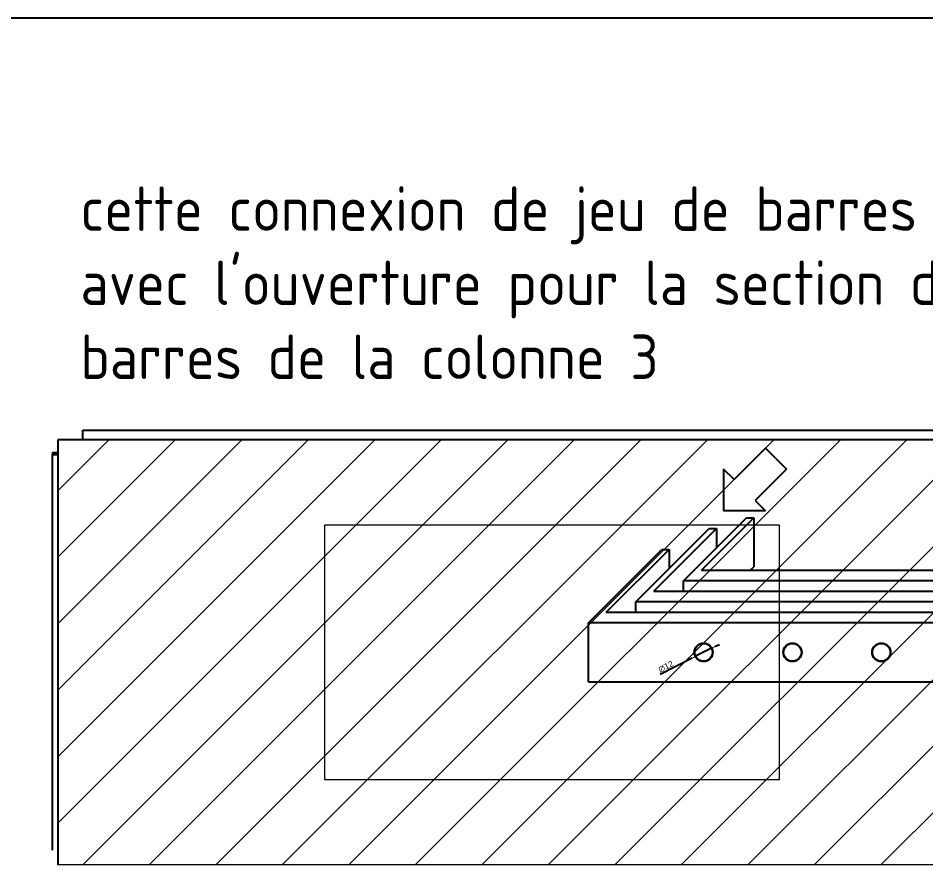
# Model space of a CAD drawing. Header units: millimetres. Extents: x 37984 to 70752, y 14140 to 37584.
# Drawn here: x 45213 to 45826, y 24768 to 25340 of the extents above; entities that cross this region are included whole.
import ezdxf

# ---------------------------------------------------------------- set-up
doc = ezdxf.new("R2010")
doc.units = ezdxf.units.MM
doc.layers.add('! NO PLOT !', color=7, linetype='Continuous', true_color=0xff75dd, plot=False)
doc.layers.add('000-PI-Oprema', color=30, linetype='Continuous', lineweight=5)
for name, color, linetype in [('000-PI-ORMAR', 2, 'Continuous'), ('000-PI_TEXT', 7, 'Continuous'), ('004-PI-DIN Šina', 3, 'Continuous')]:
    doc.layers.add(name, color=color, linetype=linetype)
doc.styles.add('PI0', font='isocpeur.ttf', dxfattribs={"width": 0.9})
doc.styles.get("Standard").update_dxf_attribs({"font": 'arial.ttf'})
doc.dimstyles.new('ISO-25', dxfattribs={"dimtxt": 4, "dimasz": 3, "dimexe": 1.25, "dimexo": 0.625, "dimtad": 1, "dimtxsty": 'Standard', "dimcen": 3, "dimadec": 0, "dimazin": 0, "dimtfac": 1, "dimtmove": 0, "dimatfit": 3, "dimfxl": 1, "dimarcsym": 0})

# ---------------------------------------------------------------- blocks, each defined once
blk = doc.blocks.new('*U1202')
at = {"layer": '004-PI-DIN Šina', "ltscale": 0.25}
for radius in [6.25, 6]:
    blk.add_circle((0, 0), radius, dxfattribs=at)
blk = doc.blocks.new('*U1203')
at = {"layer": '004-PI-DIN Šina', "color": 0, "linetype": 'ByBlock', "lineweight": -2, "transparency": 16777216}
for p in [(0, 0), (60, 0), (120, 0)]:
    blk.add_blockref('*U1202', p, dxfattribs=at)
blk = doc.blocks.new('*D1204')
at = {"layer": '004-PI-DIN Šina', "color": 0, "lineweight": -2, "ltscale": 0.25, "transparency": 16777216}
for p, q in [((45684.02, 24915.45), (45686.7, 24916.79)), ((45681.34, 24914.1), (45670.62, 24908.71)), ((45646.77, 24896.72), (45667.94, 24907.36))]:
    blk.add_line(p, q, dxfattribs=at)
at = {"layer": '004-PI-DIN Šina', "color": 0, "ltscale": 0.25, "transparency": 16777216}
for points in [[(45683.8, 24915.89), (45684.25, 24915), (45681.34, 24914.1)], [(45667.72, 24907.81), (45668.17, 24906.92), (45670.62, 24908.71)]]:
    blk.add_solid(points, dxfattribs=at)
at = {"layer": 'Defpoints', "color": 0, "ltscale": 0.25, "transparency": 16777216}
for p in [(45681.34, 24914.1), (45670.62, 24908.71)]:
    blk.add_point(p, dxfattribs=at)
at = {"layer": '004-PI-DIN Šina', "color": 0, "ltscale": 0.25, "transparency": 16777216, "insert": (45650.56, 24901.74), "char_height": 4, "attachment_point": 5, "rotation": 26.6823}
blk.add_mtext('∅12', dxfattribs=at)

msp = doc.modelspace()

# ---------------------------------------------------------------- hatches: boundary and pattern name
at = {"layer": '000-PI-Oprema', "ltscale": 0.25, "transparency": 33554508}
h = msp.add_hatch(dxfattribs=at)
h.set_pattern_fill('ANSI31', color=256, scale=10)
h.set_pattern_definition([(45, (-312.12, -16670.128), (-22.45064, 22.45064), [])])
h.paths.add_polyline_path([(46231.983, 25054.904), (45239.983, 25054.904), (45239.983, 24767.904), (46231.983, 24767.904)])

# ---------------------------------------------------------------- linework, layer by layer
at = {"layer": '! NO PLOT !', "ltscale": 0.25}
msp.add_lwpolyline([(44210.635, 25339.576), (44210.635, 22139.576), (47278.182, 22139.576), (47278.182, 24124.741), (48802.635, 24124.741), (48802.635, 25339.576), (44210.635, 25339.576)], dxfattribs=at)
at = {"layer": '000-PI-Oprema', "ltscale": 0.01}
msp.add_lwpolyline([(45239.983, 24767.904), (45239.983, 25054.904), (46231.983, 25054.904), (46231.983, 24767.904)], close=True, dxfattribs=at)
at = {"layer": '000-PI-Oprema', "ltscale": 0.25}
msp.add_lwpolyline([(45420.408, 24997.427), (45727.028, 24997.427), (45727.028, 24825.314), (45420.408, 24825.314)], close=True, dxfattribs=at)
at = {"layer": '000-PI-ORMAR'}
for p, q in [((45256.983, 25061.404), (45280.483, 25061.404)), ((45256.983, 25060.904), (45256.983, 25061.404)), ((45256.983, 25054.904), (45256.983, 25060.904)), ((45280.483, 25061.404), (46213.483, 25061.404)), ((45239.983, 25054.904), (45239.983, 24767.904)), ((46231.983, 25054.904), (45239.983, 25054.904)), ((45236.233, 25044.904), (45239.983, 25044.904)), ((45236.233, 25044.904), (45236.233, 24777.904)), ((45236.483, 25046.404), (45239.983, 25046.404)), ((45236.483, 25046.404), (45236.483, 25044.904)), ((45238.983, 25044.904), (45238.983, 25046.404))]:
    msp.add_line(p, q, dxfattribs=at)
at = {"layer": '000-PI_TEXT', "ltscale": 0.25}
for p, q in [((45717.781, 25049.298), (45696.568, 25028.085)), ((45724.852, 25042.227), (45717.781, 25049.298)), ((45724.852, 25042.227), (45731.924, 25035.156)), ((45696.568, 25028.085), (45689.497, 25035.156)), ((45689.497, 25035.156), (45689.497, 25006.871)), ((45731.924, 25035.156), (45710.71, 25013.942)), ((45710.71, 25013.942), (45717.781, 25006.871)), ((45717.781, 25006.871), (45689.497, 25006.871))]:
    msp.add_line(p, q, dxfattribs=at)
at = {"layer": '004-PI-DIN Šina', "ltscale": 0.25}
for p, q in [((45662.487, 24959.688), (45704.913, 25002.114)), ((45674.558, 24966.759), (45709.913, 25002.114)), ((45704.913, 25002.114), (45709.913, 25002.114)), ((45709.913, 25002.114), (45709.913, 24969.185)), ((45630.274, 24945.546), (45679.771, 24995.043)), ((45642.345, 24952.617), (45684.771, 24995.043)), ((45679.771, 24995.043), (45684.771, 24995.043)), ((45684.771, 24995.043), (45684.771, 24981.972)), ((45598.203, 24931.404), (45647.7, 24980.901)), ((45610.274, 24938.475), (45652.7, 24980.901)), ((45647.7, 24980.901), (45652.7, 24980.901)), ((45652.7, 24980.901), (45652.7, 24967.972)), ((45674.558, 24966.759), (45681.629, 24973.83)), ((45674.558, 24966.759), (46193.698, 24966.759)), ((45707.487, 24966.759), (45709.913, 24969.185)), ((45642.345, 24952.617), (46207.84, 24952.617)), ((45610.274, 24938.475), (46229.054, 24938.475))]:
    msp.add_line(p, q, dxfattribs=at)
at = {"layer": '004-PI-DIN Šina'}
for p, q in [((45662.487, 24952.617), (45662.487, 24959.688)), ((46186.627, 24959.688), (45662.487, 24959.688)), ((46200.769, 24945.546), (45630.274, 24945.546)), ((45630.274, 24938.475), (45630.274, 24945.546)), ((46221.983, 24931.404), (45598.203, 24931.404)), ((45598.203, 24891.404), (45598.203, 24931.404)), ((45598.203, 24891.404), (46221.983, 24891.404))]:
    msp.add_line(p, q, dxfattribs=at)

# ---------------------------------------------------------------- block references
msp.add_blockref('*U1203', (45675.983, 24911.404), dxfattribs=at)

# ---------------------------------------------------------------- texts
at = {"insert": (45670.373, 25160.922), "char_height": 30, "width": 830.09845, "attachment_point": 5, "style": 'PI0'}
msp.add_mtext("\\pxql;cette connexion de jeu de barres est alignée avec l'ouverture pour la section de jeu de barres de la colonne 3", dxfattribs=at)

# ---------------------------------------------------------------- dimensions: what is measured, and where the dimension line sits
at = {"layer": '004-PI-DIN Šina', "ltscale": 0.25}
dim = msp.add_diameter_dim_2p(p1=(45681.344, 24914.098), p2=(45670.621, 24908.709), dimstyle='ISO-25', dxfattribs=at)
dim.commit()
dim.dimension.update_dxf_attribs({"geometry": '*D1204', "text_midpoint": (45651.81, 24899.255), "dimtype": 163})

doc.saveas('drawing.dxf')
